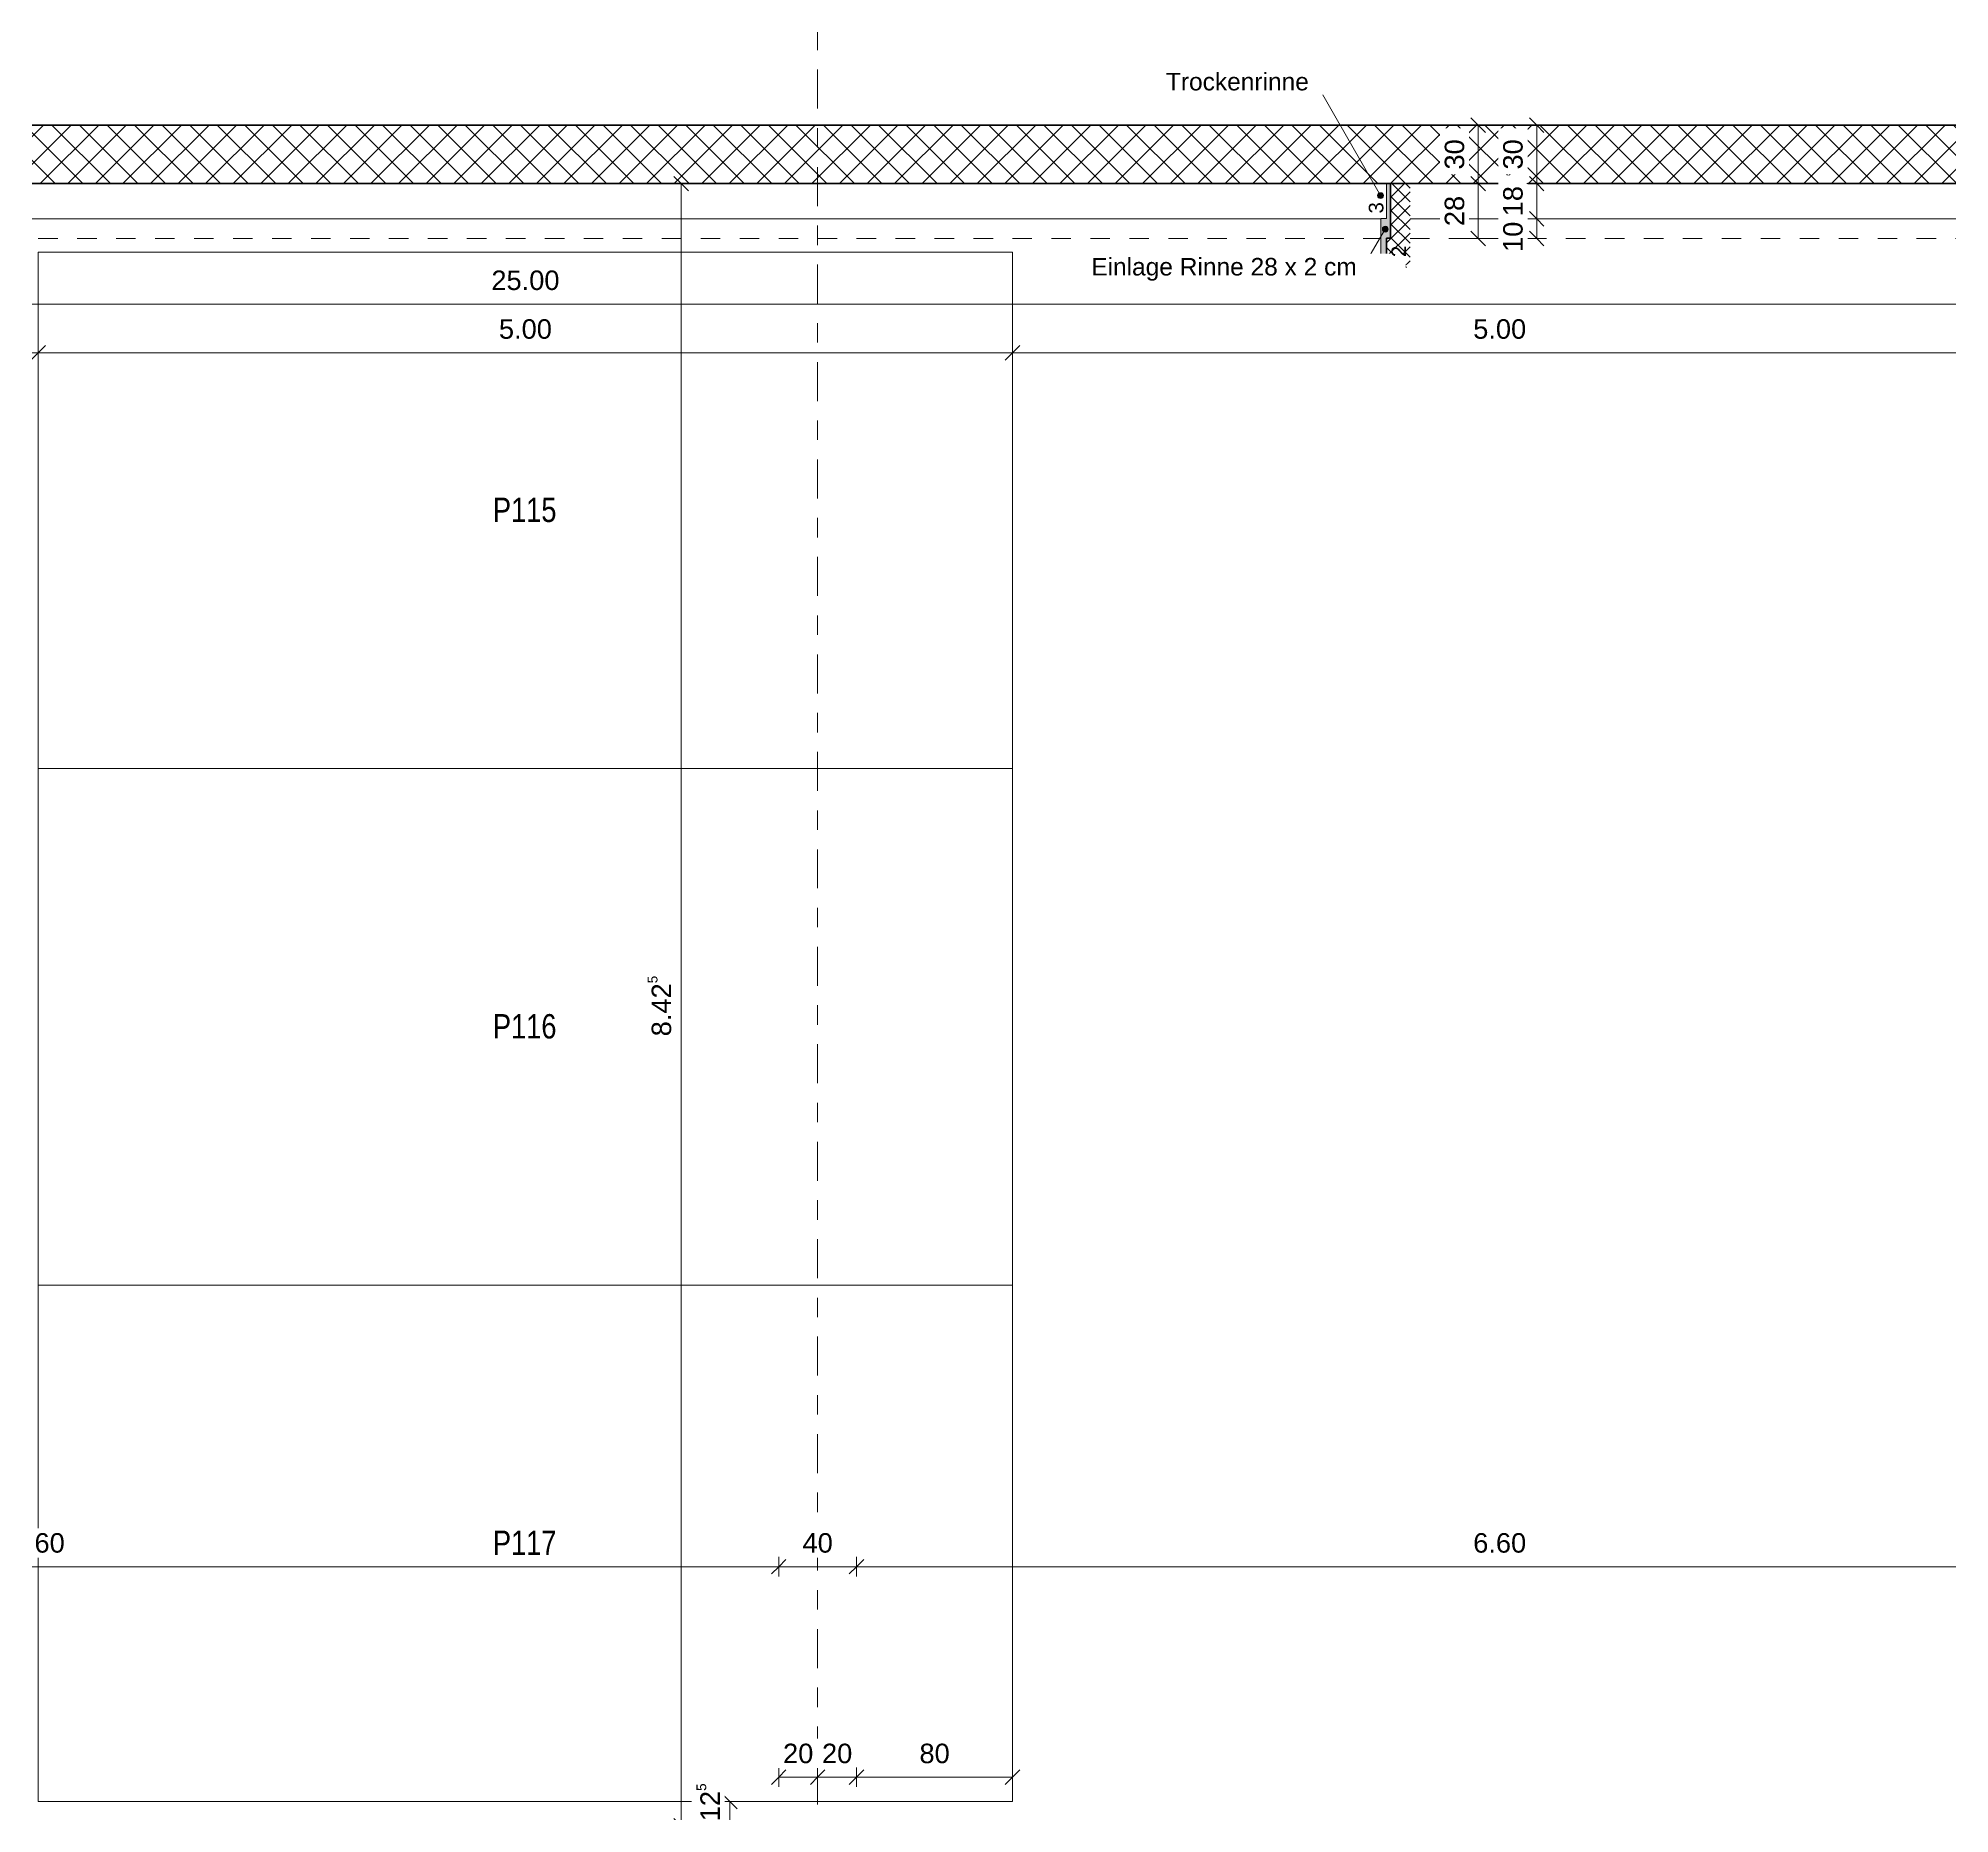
# Model space of a CAD drawing. Header units: metres. Extents: x -86 to 44, y -23 to 39.
# Drawn here: x -47.71 to -37.9, y 21.44 to 30.55 of the extents above; entities that cross this region are included whole.
import ezdxf

# ---------------------------------------------------------------- set-up
doc = ezdxf.new("R2010")
doc.units = ezdxf.units.M
doc.linetypes.add('_Rasterlinie_', pattern=[0.375, 0.2, -0.05, 0.075, -0.05])
doc.linetypes.add('Gestrichelt', pattern=[0.1, 0.05, -0.05])
for name, color, linetype, lineweight in [('A-____-____-DIMS', 7, 'Continuous', 5), ('A-____-____-DIMS-50', 7, 'Continuous', 5), ('A-DETL-GENF-OTLN', 7, 'Continuous', 9), ('A-FLOR-____-OTLN', 7, 'Continuous', 9), ('A-WALL-____-MCUT', 7, 'Continuous', 35), ('A-WALL-____-PATT', 7, 'Continuous', 35), ('C-PRKG-____-IDEN', 7, 'Continuous', 5), ('C-PRKG-____-OTLN', 7, 'Continuous', 9), ('S-GRID-____-OTLN', 7, 'Continuous', 5), ('Text', 7, 'Continuous', 5)]:
    doc.layers.add(name, color=color, linetype=linetype, lineweight=lineweight)
doc.layers.add('A-DETL-____-OTLN', color=5, linetype='Continuous', lineweight=9, true_color=0x0000ff)
doc.styles.add('Arial', font='arial.ttf', dxfattribs={"height": 0.09})
doc.styles.add('Arial_1', font='arial.ttf', dxfattribs={"height": 0.1})
doc.styles.add('Arial_2', font='arial.ttf', dxfattribs={"height": 0.075})
doc.styles.add('Arial_3', font='arial.ttf', dxfattribs={"width": 0.8, "height": 0.125})
doc.dimstyles.new('SUB_Rohbau_fein_3', dxfattribs={"dimscale": 0.3048, "dimtxt": 0.102026, "dimasz": 0.246063, "dimexe": 0.164042, "dimexo": 0.0625, "dimgap": 0.123031, "dimtad": 1, "dimdec": 1, "dimlfac": 100, "dimrnd": 0.5, "dimdsep": 46, "dimtxsty": 'Arial_1', "dimblk1": 'OBLIQUE', "dimblk2": 'OBLIQUE', "dimsah": 1, "dimcen": 0.09, "dimazin": 0, "dimtfac": 1, "dimtdec": 4, "dimtix": 1, "dimtmove": 2, "dimatfit": 3, "dimfxl": 0.164042, "dimfxlon": 1, "dimtvp": 1, "dimtfill": 1, "dimtolj": 1, "dimtzin": 0, "dimarcsym": 2})
doc.dimstyles.new('SUB_Rohbau_fein_6', dxfattribs={"dimscale": 0.3048, "dimtxt": 0.102026, "dimasz": 0.246063, "dimexe": 0.164042, "dimexo": 0.0625, "dimgap": 0.123031, "dimtad": 1, "dimdec": 1, "dimlfac": 100, "dimrnd": 0.5, "dimdsep": 46, "dimtxsty": 'Arial_1', "dimblk1": 'OBLIQUE', "dimblk2": 'OBLIQUE', "dimsah": 1, "dimcen": 0.09, "dimazin": 0, "dimtfac": 1, "dimtdec": 4, "dimtix": 1, "dimtmove": 0, "dimatfit": 3, "dimfxl": 0.164042, "dimfxlon": 1, "dimtvp": 1, "dimtfill": 1, "dimtolj": 1, "dimtzin": 0, "dimarcsym": 2})
doc.dimstyles.new('SUB_Rohbau_fein_7', dxfattribs={"dimscale": 0.3048, "dimtxt": 0.102026, "dimasz": 0.246063, "dimexe": 0.164042, "dimexo": 0.0625, "dimgap": 0.123031, "dimtad": 1, "dimrnd": 0.005, "dimzin": 0, "dimdsep": 46, "dimtxsty": 'Arial_1', "dimblk1": 'OBLIQUE', "dimblk2": 'OBLIQUE', "dimsah": 1, "dimcen": 0.09, "dimazin": 0, "dimtfac": 1, "dimtdec": 4, "dimtix": 1, "dimtmove": 0, "dimatfit": 3, "dimfxl": 0.164042, "dimfxlon": 1, "dimtvp": 1, "dimtfill": 1, "dimtolj": 1, "dimtzin": 0, "dimarcsym": 2})
doc.dimstyles.new('SUB_Rohbau_fein_8', dxfattribs={"dimscale": 0.3048, "dimtxt": 0.102026, "dimasz": 0.246063, "dimexe": 0.164042, "dimexo": 0.0625, "dimgap": 0.123031, "dimtad": 1, "dimdec": 1, "dimlfac": 100, "dimrnd": 0.5, "dimdsep": 46, "dimtxsty": 'Arial_1', "dimblk1": 'OBLIQUE', "dimblk2": 'OBLIQUE', "dimsah": 1, "dimcen": 0.09, "dimazin": 0, "dimtfac": 1, "dimtdec": 4, "dimtix": 1, "dimtmove": 0, "dimatfit": 3, "dimfxl": 0.164042, "dimfxlon": 1, "dimtvp": 1, "dimtfill": 1, "dimtolj": 1, "dimtzin": 0, "dimarcsym": 2})

# ---------------------------------------------------------------- blocks, each defined once
blk = doc.blocks.new('PP_Parkplatz - 2650 x 5000-V53--01_UG_OK_FFB_AF')
at = {"layer": 'C-PRKG-____-OTLN', "color": 253, "true_color": 0x999999}
for p, q in [((-47.708, 24.151), (-47.708, 21.5016)), ((-42.708, 24.151), (-47.708, 24.151)), ((-42.708, 24.151), (-47.708, 24.151)), ((-47.708, 24.151), (-47.708, 21.5016)), ((-47.708, 21.5016), (-47.708, 24.151)), ((-47.708, 24.151), (-42.708, 24.151)), ((-47.708, 24.151), (-47.708, 24.151)), ((-42.708, 24.151), (-42.708, 21.5016)), ((-42.708, 21.5016), (-42.708, 24.151)), ((-42.708, 24.151), (-42.708, 21.5016)), ((-42.708, 24.151), (-42.708, 24.151)), ((-42.708, 21.5016), (-47.708, 21.5016)), ((-47.708, 21.5016), (-42.708, 21.5016)), ((-42.708, 21.5016), (-47.708, 21.5016)), ((-47.708, 21.5016), (-47.708, 21.5016)), ((-42.708, 21.5016), (-42.708, 21.5016))]:
    blk.add_line(p, q, dxfattribs=at)
blk = doc.blocks.new('PP_Parkplatz - 2650 x 5000-V54--01_UG_OK_FFB_AF')
at = {"layer": 'C-PRKG-____-OTLN', "color": 253, "true_color": 0x999999}
for p, q in [((-47.708, 29.4499), (-47.708, 26.8005)), ((-42.708, 29.4499), (-47.708, 29.4499)), ((-42.708, 29.4499), (-47.708, 29.4499)), ((-47.708, 29.4499), (-47.708, 26.8005)), ((-47.708, 26.8005), (-47.708, 29.4499)), ((-47.708, 29.4499), (-42.708, 29.4499)), ((-47.708, 29.4499), (-47.708, 29.4499)), ((-42.708, 29.4499), (-42.708, 26.8005)), ((-42.708, 26.8005), (-42.708, 29.4499)), ((-42.708, 29.4499), (-42.708, 26.8005)), ((-42.708, 29.4499), (-42.708, 29.4499)), ((-42.708, 26.8005), (-47.708, 26.8005)), ((-47.708, 26.8005), (-42.708, 26.8005)), ((-42.708, 26.8005), (-47.708, 26.8005)), ((-47.708, 26.8005), (-47.708, 26.8005)), ((-42.708, 26.8005), (-42.708, 26.8005))]:
    blk.add_line(p, q, dxfattribs=at)
blk = doc.blocks.new('DIMBLOCK910--01_UG_OK_FFB_AF')
at = {"layer": 'A-____-____-DIMS-50'}
for p, q in [((-44.158, 21.5016), (-44.208, 21.5016)), ((-44.158, 21.5016), (-44.1955, 21.5391)), ((-44.158, 21.5016), (-44.158, 21.3766)), ((-44.158, 21.5016), (-44.1205, 21.4641)), ((-44.158, 21.5016), (-44.108, 21.5016)), ((-44.158, 21.3766), (-44.1955, 21.4141)), ((-44.158, 21.3766), (-44.208, 21.3766)), ((-44.158, 21.3766), (-44.1205, 21.3391)), ((-44.158, 21.3766), (-44.108, 21.3766))]:
    blk.add_line(p, q, dxfattribs=at)
at = {"layer": 'A-____-____-DIMS-50', "color": 0, "insert": (-44.33, 21.4006), "char_height": 0.1, "width": 0.248525, "attachment_point": 1, "rotation": 90, "line_spacing_factor": 0.941778, "style": 'Arial_1', "bg_fill": 3, "box_fill_scale": 1.25, "bg_fill_color": 256, "bg_fill_true_color": 13158600, "bg_fill_transparency": 0}
blk.add_mtext('12\\A2\\H0.5x;\\S5^  ;\\H2x;', dxfattribs=at)
blk = doc.blocks.new('_Oblique')
at = {"color": 0, "linetype": 'ByBlock', "lineweight": -2}
blk.add_line((-0.5, -0.5), (0.5, 0.5), dxfattribs=at)
blk = doc.blocks.new('DIMBLOCK914--01_UG_OK_FFB_AF')
at = {"layer": 'A-____-____-DIMS-50'}
for p, q in [((-43.908, 21.6266), (-43.9455, 21.5891)), ((-43.908, 21.6266), (-43.908, 21.6766)), ((-43.908, 21.6266), (-43.8705, 21.6641)), ((-43.908, 21.6266), (-43.708, 21.6266)), ((-43.908, 21.6266), (-43.908, 21.5766)), ((-43.708, 21.6266), (-43.7455, 21.5891)), ((-43.708, 21.6266), (-43.708, 21.6766)), ((-43.708, 21.6266), (-43.6705, 21.6641)), ((-43.708, 21.6266), (-43.708, 21.5766))]:
    blk.add_line(p, q, dxfattribs=at)
at = {"layer": 'A-____-____-DIMS-50', "color": 0, "insert": (-43.8856, 21.7986), "char_height": 0.1, "width": 0.186088, "attachment_point": 1, "line_spacing_factor": 0.941778, "style": 'Arial_1', "bg_fill": 3, "box_fill_scale": 1.25, "bg_fill_color": 256, "bg_fill_true_color": 13158600, "bg_fill_transparency": 0}
blk.add_mtext('20', dxfattribs=at)
blk = doc.blocks.new('DIMBLOCK915--01_UG_OK_FFB_AF')
at = {"layer": 'A-____-____-DIMS-50'}
for p, q in [((-43.708, 21.6266), (-43.7455, 21.5891)), ((-43.708, 21.6266), (-43.708, 21.6766)), ((-43.708, 21.6266), (-43.6705, 21.6641)), ((-43.708, 21.6266), (-43.508, 21.6266)), ((-43.708, 21.6266), (-43.708, 21.5766)), ((-43.508, 21.6266), (-43.5455, 21.5891)), ((-43.508, 21.6266), (-43.508, 21.6766)), ((-43.508, 21.6266), (-43.4705, 21.6641)), ((-43.508, 21.6266), (-43.508, 21.5766))]:
    blk.add_line(p, q, dxfattribs=at)
at = {"layer": 'A-____-____-DIMS-50', "color": 0, "insert": (-43.6856, 21.7986), "char_height": 0.1, "width": 0.186088, "attachment_point": 1, "line_spacing_factor": 0.941778, "style": 'Arial_1', "bg_fill": 3, "box_fill_scale": 1.25, "bg_fill_color": 256, "bg_fill_true_color": 13158600, "bg_fill_transparency": 0}
blk.add_mtext('20', dxfattribs=at)
blk = doc.blocks.new('DIMBLOCK916--01_UG_OK_FFB_AF')
at = {"layer": 'A-____-____-DIMS-50'}
for p, q in [((-43.508, 21.6266), (-43.5455, 21.5891)), ((-43.508, 21.6266), (-43.508, 21.6766)), ((-43.508, 21.6266), (-43.4705, 21.6641)), ((-43.508, 21.6266), (-42.708, 21.6266)), ((-43.508, 21.6266), (-43.508, 21.5766)), ((-42.708, 21.6266), (-42.7455, 21.5891)), ((-42.708, 21.6266), (-42.708, 21.6766)), ((-42.708, 21.6266), (-42.6705, 21.6641)), ((-42.708, 21.6266), (-42.708, 21.5766))]:
    blk.add_line(p, q, dxfattribs=at)
at = {"layer": 'A-____-____-DIMS-50', "color": 0, "insert": (-43.1856, 21.7986), "char_height": 0.1, "width": 0.186088, "attachment_point": 1, "line_spacing_factor": 0.941778, "style": 'Arial_1', "bg_fill": 3, "box_fill_scale": 1.25, "bg_fill_color": 256, "bg_fill_true_color": 13158600, "bg_fill_transparency": 0}
blk.add_mtext('80', dxfattribs=at)
blk = doc.blocks.new('DIMBLOCK1004--01_UG_OK_FFB_AF')
at = {"layer": 'A-____-____-DIMS-50'}
for p, q in [((-44.408, 29.8016), (-44.4455, 29.8391)), ((-44.408, 29.8016), (-44.458, 29.8016)), ((-44.408, 21.3766), (-44.408, 29.8016)), ((-44.408, 29.8016), (-44.3705, 29.7641)), ((-44.408, 29.8016), (-44.358, 29.8016)), ((-44.408, 21.3766), (-44.4455, 21.4141)), ((-44.408, 21.3766), (-44.458, 21.3766)), ((-44.408, 21.3766), (-44.3705, 21.3391)), ((-44.408, 21.3766), (-44.358, 21.3766))]:
    blk.add_line(p, q, dxfattribs=at)
at = {"layer": 'A-____-____-DIMS-50', "color": 0, "insert": (-44.58, 25.4274), "char_height": 0.1, "width": 0.388091, "attachment_point": 1, "rotation": 90, "line_spacing_factor": 0.941778, "style": 'Arial_1', "bg_fill": 3, "box_fill_scale": 1.25, "bg_fill_color": 256, "bg_fill_true_color": 13158600, "bg_fill_transparency": 0}
blk.add_mtext('8.42\\A2\\H0.5x;\\S5^  ;\\H2x;', dxfattribs=at)
blk = doc.blocks.new('DIMBLOCK1094--01_UG_OK_FFB_AF')
at = {"layer": 'A-____-____-DIMS-50'}
for p, q in [((-57.708, 29.184), (-57.708, 29.234)), ((-32.708, 29.184), (-32.708, 29.234)), ((-57.708, 29.184), (-57.7455, 29.1465)), ((-57.708, 29.184), (-57.6705, 29.2215)), ((-57.708, 29.184), (-32.708, 29.184)), ((-57.708, 29.184), (-57.708, 29.134)), ((-32.708, 29.184), (-32.7455, 29.1465)), ((-32.708, 29.184), (-32.6705, 29.2215)), ((-32.708, 29.184), (-32.708, 29.134))]:
    blk.add_line(p, q, dxfattribs=at)
at = {"layer": 'A-____-____-DIMS-50', "color": 0, "insert": (-45.3825, 29.356), "char_height": 0.1, "width": 0.418697, "attachment_point": 1, "line_spacing_factor": 0.941778, "style": 'Arial_1', "bg_fill": 3, "box_fill_scale": 1.25, "bg_fill_color": 256, "bg_fill_true_color": 13158600, "bg_fill_transparency": 0}
blk.add_mtext('25.00', dxfattribs=at)
blk = doc.blocks.new('DIMBLOCK1096--01_UG_OK_FFB_AF')
at = {"layer": 'A-____-____-DIMS-50'}
for p, q in [((-52.708, 28.934), (-52.708, 28.984)), ((-52.708, 28.934), (-52.6705, 28.9715)), ((-47.708, 28.934), (-47.708, 28.984)), ((-47.708, 28.934), (-47.6705, 28.9715)), ((-52.708, 28.934), (-52.7455, 28.8965)), ((-52.708, 28.934), (-47.708, 28.934)), ((-52.708, 28.934), (-52.708, 28.884)), ((-47.708, 28.934), (-47.7455, 28.8965)), ((-47.708, 28.934), (-47.708, 28.884))]:
    blk.add_line(p, q, dxfattribs=at)
at = {"layer": 'A-____-____-DIMS-50', "color": 0, "insert": (-50.3437, 29.106), "char_height": 0.1, "width": 0.325653, "attachment_point": 1, "line_spacing_factor": 0.941778, "style": 'Arial_1', "bg_fill": 3, "box_fill_scale": 1.25, "bg_fill_color": 256, "bg_fill_true_color": 13158600, "bg_fill_transparency": 0}
blk.add_mtext('5.00', dxfattribs=at)
blk = doc.blocks.new('DIMBLOCK1097--01_UG_OK_FFB_AF')
at = {"layer": 'A-____-____-DIMS-50'}
for p, q in [((-47.708, 28.934), (-47.708, 28.984)), ((-47.708, 28.934), (-47.6705, 28.9715)), ((-42.708, 28.934), (-42.708, 28.984)), ((-42.708, 28.934), (-42.6705, 28.9715)), ((-47.708, 28.934), (-47.7455, 28.8965)), ((-47.708, 28.934), (-42.708, 28.934)), ((-47.708, 28.934), (-47.708, 28.884)), ((-42.708, 28.934), (-42.7455, 28.8965)), ((-42.708, 28.934), (-42.708, 28.884))]:
    blk.add_line(p, q, dxfattribs=at)
at = {"layer": 'A-____-____-DIMS-50', "color": 0, "insert": (-45.3437, 29.106), "char_height": 0.1, "width": 0.325653, "attachment_point": 1, "line_spacing_factor": 0.941778, "style": 'Arial_1', "bg_fill": 3, "box_fill_scale": 1.25, "bg_fill_color": 256, "bg_fill_true_color": 13158600, "bg_fill_transparency": 0}
blk.add_mtext('5.00', dxfattribs=at)
blk = doc.blocks.new('DIMBLOCK1098--01_UG_OK_FFB_AF')
at = {"layer": 'A-____-____-DIMS-50'}
for p, q in [((-42.708, 28.934), (-42.708, 28.984)), ((-42.708, 28.934), (-42.6705, 28.9715)), ((-37.708, 28.934), (-37.708, 28.984)), ((-37.708, 28.934), (-37.6705, 28.9715)), ((-42.708, 28.934), (-42.7455, 28.8965)), ((-42.708, 28.934), (-37.708, 28.934)), ((-42.708, 28.934), (-42.708, 28.884)), ((-37.708, 28.934), (-37.7455, 28.8965)), ((-37.708, 28.934), (-37.708, 28.884))]:
    blk.add_line(p, q, dxfattribs=at)
at = {"layer": 'A-____-____-DIMS-50', "color": 0, "insert": (-40.3437, 29.106), "char_height": 0.1, "width": 0.325653, "attachment_point": 1, "line_spacing_factor": 0.941778, "style": 'Arial_1', "bg_fill": 3, "box_fill_scale": 1.25, "bg_fill_color": 256, "bg_fill_true_color": 13158600, "bg_fill_transparency": 0}
blk.add_mtext('5.00', dxfattribs=at)
blk = doc.blocks.new('DIMBLOCK1430--01_UG_OK_FFB_AF')
at = {"layer": 'A-____-____-DIMS-50'}
for p, q in [((-51.508, 22.7066), (-51.5455, 22.6691)), ((-51.508, 22.7066), (-51.508, 22.7566)), ((-51.508, 22.7066), (-51.4705, 22.7441)), ((-51.508, 22.7066), (-43.908, 22.7066)), ((-51.508, 22.7066), (-51.508, 22.6566)), ((-43.908, 22.7066), (-43.9455, 22.6691)), ((-43.908, 22.7066), (-43.908, 22.7566)), ((-43.908, 22.7066), (-43.8705, 22.7441)), ((-43.908, 22.7066), (-43.908, 22.6566))]:
    blk.add_line(p, q, dxfattribs=at)
at = {"layer": 'A-____-____-DIMS-50', "color": 0, "insert": (-47.8437, 22.8786), "char_height": 0.1, "width": 0.325653, "attachment_point": 1, "line_spacing_factor": 0.941778, "style": 'Arial_1', "bg_fill": 3, "box_fill_scale": 1.25, "bg_fill_color": 256, "bg_fill_true_color": 13158600, "bg_fill_transparency": 0}
blk.add_mtext('7.60', dxfattribs=at)
blk = doc.blocks.new('DIMBLOCK1431--01_UG_OK_FFB_AF')
at = {"layer": 'A-____-____-DIMS-50'}
for p, q in [((-43.908, 22.7066), (-43.9455, 22.6691)), ((-43.908, 22.7066), (-43.908, 22.7566)), ((-43.908, 22.7066), (-43.8705, 22.7441)), ((-43.908, 22.7066), (-43.508, 22.7066)), ((-43.908, 22.7066), (-43.908, 22.6566)), ((-43.508, 22.7066), (-43.5455, 22.6691)), ((-43.508, 22.7066), (-43.508, 22.7566)), ((-43.508, 22.7066), (-43.4705, 22.7441)), ((-43.508, 22.7066), (-43.508, 22.6566))]:
    blk.add_line(p, q, dxfattribs=at)
at = {"layer": 'A-____-____-DIMS-50', "color": 0, "insert": (-43.7856, 22.8786), "char_height": 0.1, "width": 0.186088, "attachment_point": 1, "line_spacing_factor": 0.941778, "style": 'Arial_1', "bg_fill": 3, "box_fill_scale": 1.25, "bg_fill_color": 256, "bg_fill_true_color": 13158600, "bg_fill_transparency": 0}
blk.add_mtext('40', dxfattribs=at)
blk = doc.blocks.new('DIMBLOCK1432--01_UG_OK_FFB_AF')
at = {"layer": 'A-____-____-DIMS-50'}
for p, q in [((-43.508, 22.7066), (-43.5455, 22.6691)), ((-43.508, 22.7066), (-43.508, 22.7566)), ((-43.508, 22.7066), (-43.4705, 22.7441)), ((-43.508, 22.7066), (-36.908, 22.7066)), ((-43.508, 22.7066), (-43.508, 22.6566)), ((-36.908, 22.7066), (-36.9455, 22.6691)), ((-36.908, 22.7066), (-36.908, 22.7566)), ((-36.908, 22.7066), (-36.8705, 22.7441)), ((-36.908, 22.7066), (-36.908, 22.6566))]:
    blk.add_line(p, q, dxfattribs=at)
at = {"layer": 'A-____-____-DIMS-50', "color": 0, "insert": (-40.3437, 22.8786), "char_height": 0.1, "width": 0.325653, "attachment_point": 1, "line_spacing_factor": 0.941778, "style": 'Arial_1', "bg_fill": 3, "box_fill_scale": 1.25, "bg_fill_color": 256, "bg_fill_true_color": 13158600, "bg_fill_transparency": 0}
blk.add_mtext('6.60', dxfattribs=at)
blk = doc.blocks.new('DIMBLOCK1959--01_UG_OK_FFB_AF')
at = {"layer": 'A-____-____-DIMS-50'}
for p, q in [((-40.018, 29.6216), (-40.0555, 29.6591)), ((-40.018, 29.6216), (-40.068, 29.6216)), ((-40.018, 29.5209), (-40.0555, 29.5584)), ((-40.018, 29.5209), (-40.018, 29.6216)), ((-40.018, 29.6216), (-39.9805, 29.5841)), ((-40.018, 29.6216), (-39.968, 29.6216)), ((-40.018, 29.5209), (-40.068, 29.5209)), ((-40.018, 29.5209), (-39.9805, 29.4834)), ((-40.018, 29.5209), (-39.968, 29.5209))]:
    blk.add_line(p, q, dxfattribs=at)
at = {"layer": 'A-____-____-DIMS-50', "color": 0, "insert": (-40.19, 29.4512), "char_height": 0.1, "width": 0.186088, "attachment_point": 1, "rotation": 90, "line_spacing_factor": 0.941778, "style": 'Arial_1', "bg_fill": 3, "box_fill_scale": 1.25, "bg_fill_color": 256, "bg_fill_true_color": 13158600, "bg_fill_transparency": 0}
blk.add_mtext('10', dxfattribs=at)
blk = doc.blocks.new('DIMBLOCK1960--01_UG_OK_FFB_AF')
at = {"layer": 'A-____-____-DIMS-50'}
for p, q in [((-40.018, 29.8016), (-40.0555, 29.8391)), ((-40.018, 29.8016), (-40.068, 29.8016)), ((-40.018, 29.6216), (-40.018, 29.8016)), ((-40.018, 29.8016), (-39.9805, 29.7641)), ((-40.018, 29.8016), (-39.968, 29.8016)), ((-40.018, 29.6216), (-40.0555, 29.6591)), ((-40.018, 29.6216), (-40.068, 29.6216)), ((-40.018, 29.6216), (-39.9805, 29.5841)), ((-40.018, 29.6216), (-39.968, 29.6216))]:
    blk.add_line(p, q, dxfattribs=at)
at = {"layer": 'A-____-____-DIMS-50', "color": 0, "insert": (-40.19, 29.634), "char_height": 0.1, "width": 0.186088, "attachment_point": 1, "rotation": 90, "line_spacing_factor": 0.941778, "style": 'Arial_1', "bg_fill": 3, "box_fill_scale": 1.25, "bg_fill_color": 256, "bg_fill_true_color": 13158600, "bg_fill_transparency": 0}
blk.add_mtext('18', dxfattribs=at)
blk = doc.blocks.new('DIMBLOCK1961--01_UG_OK_FFB_AF')
at = {"layer": 'A-____-____-DIMS-50'}
for p, q in [((-40.018, 30.1016), (-40.0555, 30.1391)), ((-40.018, 30.1016), (-40.068, 30.1016)), ((-40.018, 29.8016), (-40.018, 30.1016)), ((-40.018, 30.1016), (-39.9805, 30.0641)), ((-40.018, 30.1016), (-39.968, 30.1016)), ((-40.018, 29.8016), (-40.0555, 29.8391)), ((-40.018, 29.8016), (-40.068, 29.8016)), ((-40.018, 29.8016), (-39.9805, 29.7641)), ((-40.018, 29.8016), (-39.968, 29.8016))]:
    blk.add_line(p, q, dxfattribs=at)
at = {"layer": 'A-____-____-DIMS-50', "color": 0, "insert": (-40.19, 29.874), "char_height": 0.1, "width": 0.186088, "attachment_point": 1, "rotation": 90, "line_spacing_factor": 0.941778, "style": 'Arial_1', "bg_fill": 3, "box_fill_scale": 1.25, "bg_fill_color": 256, "bg_fill_true_color": 13158600, "bg_fill_transparency": 0}
blk.add_mtext('30', dxfattribs=at)
blk = doc.blocks.new('DIMBLOCK1975--01_UG_OK_FFB_AF')
at = {"layer": 'A-____-____-DIMS-50'}
for p, q in [((-40.318, 29.8016), (-40.3555, 29.8391)), ((-40.318, 29.8016), (-40.368, 29.8016)), ((-40.318, 29.5209), (-40.318, 29.8016)), ((-40.318, 29.8016), (-40.2805, 29.7641)), ((-40.318, 29.8016), (-40.268, 29.8016)), ((-40.318, 29.5209), (-40.3555, 29.5584)), ((-40.318, 29.5209), (-40.368, 29.5209)), ((-40.318, 29.5209), (-40.2805, 29.4834)), ((-40.318, 29.5209), (-40.268, 29.5209))]:
    blk.add_line(p, q, dxfattribs=at)
at = {"layer": 'A-____-____-DIMS-50', "color": 0, "insert": (-40.49, 29.5837), "char_height": 0.1, "width": 0.186088, "attachment_point": 1, "rotation": 90, "line_spacing_factor": 0.941778, "style": 'Arial_1', "bg_fill": 3, "box_fill_scale": 1.25, "bg_fill_color": 256, "bg_fill_true_color": 13158600, "bg_fill_transparency": 0}
blk.add_mtext('28', dxfattribs=at)
blk = doc.blocks.new('DIMBLOCK1976--01_UG_OK_FFB_AF')
at = {"layer": 'A-____-____-DIMS-50'}
for p, q in [((-40.318, 30.1016), (-40.3555, 30.1391)), ((-40.318, 30.1016), (-40.368, 30.1016)), ((-40.318, 29.8016), (-40.318, 30.1016)), ((-40.318, 30.1016), (-40.2805, 30.0641)), ((-40.318, 30.1016), (-40.268, 30.1016)), ((-40.318, 29.8016), (-40.3555, 29.8391)), ((-40.318, 29.8016), (-40.368, 29.8016)), ((-40.318, 29.8016), (-40.2805, 29.7641)), ((-40.318, 29.8016), (-40.268, 29.8016))]:
    blk.add_line(p, q, dxfattribs=at)
at = {"layer": 'A-____-____-DIMS-50', "color": 0, "insert": (-40.49, 29.874), "char_height": 0.1, "width": 0.186088, "attachment_point": 1, "rotation": 90, "line_spacing_factor": 0.941778, "style": 'Arial_1', "bg_fill": 3, "box_fill_scale": 1.25, "bg_fill_color": 256, "bg_fill_true_color": 13158600, "bg_fill_transparency": 0}
blk.add_mtext('30', dxfattribs=at)

msp = doc.modelspace()

# ---------------------------------------------------------------- hatches: boundary and pattern name
at = {"layer": 'A-DETL-GENF-OTLN', "true_color": 0xffffff}
msp.add_hatch(color=7, dxfattribs=at).paths.add_polyline_path([(-40.788, 29.3716), (-40.788, 29.5216), (-40.768, 29.5216), (-40.768, 29.8016), (-40.788, 29.8016), (-40.788, 29.6222), (-40.818, 29.6216), (-40.818, 29.3716)])
at = {"layer": 'A-DETL-GENF-OTLN', "true_color": 0xc0c0c0}
h = msp.add_hatch(dxfattribs=at)
h.set_pattern_fill('FP_19', color=9, style=0, pattern_type=2)
h.set_pattern_definition([(45, (0, 0), (-0.03535534, 0.03535534), []), (135, (0, 0), (-0.03535534, -0.03535534), [])])
h.paths.add_polyline_path([(-40.668, 29.3716), (-40.668, 29.8016), (-40.768, 29.8016), (-40.768, 29.5216), (-40.788, 29.5216), (-40.788, 29.3716), (-40.768, 29.3716)])
at = {"layer": 'A-WALL-____-PATT', "lineweight": 9}
h = msp.add_hatch(dxfattribs=at)
h.set_pattern_fill('FP_1', color=256, style=0, pattern_type=2)
h.set_pattern_definition([(45, (0, 0), (-0.07071068, 0.07071068), []), (135, (0, 0), (-0.07071068, -0.07071068), [])])
h.paths.add_polyline_path([(-69.9425, 29.8016), (-64.3928, 29.8016), (-64.3928, 30.1016), (-70.0159, 30.1016), (-70.0159, 29.8016)])
h.paths.add_polyline_path([(-25.493, 29.8016), (-19.538, 29.8016), (-19.538, 30.1016), (-62.1928, 30.1016), (-62.1928, 29.8016), (-25.5393, 29.8016)])
h.paths.add_polyline_path([(-15.983, 29.8016), (-15.983, 30.0517), (-16.083, 30.0517), (-16.083, 29.8016), (-15.988, 29.8016)])
h.paths.add_polyline_path([(-16.283, 29.8016), (-16.183, 29.8016), (-16.183, 30.1016), (-19.438, 30.1016), (-19.438, 29.8016), (-16.4352, 29.8016)])
at = {"layer": 'Text'}
h = msp.add_hatch(color=256, dxfattribs=at)
edge = h.paths.add_edge_path()
edge.add_arc((-40.8193, 29.7402), 0.015, 0, 360)
h = msp.add_hatch(color=256, dxfattribs=at)
edge = h.paths.add_edge_path()
edge.add_arc((-40.795, 29.5685), 0.015, 0, 360)

# ---------------------------------------------------------------- linework, layer by layer
at = {"layer": 'A-DETL-____-OTLN', "color": 7}
for p, q in [((-40.788, 29.6222), (-40.788, 29.8016)), ((-40.818, 29.3716), (-40.818, 29.6222)), ((-40.818, 29.6222), (-40.788, 29.6222))]:
    msp.add_line(p, q, dxfattribs=at)
at = {"layer": 'A-DETL-____-OTLN', "color": 7, "lineweight": 35}
for p, q in [((-40.788, 29.8016), (-40.668, 29.8016)), ((-40.768, 29.5216), (-40.768, 29.8016)), ((-40.788, 29.3716), (-40.788, 29.5216)), ((-40.788, 29.5216), (-40.768, 29.5216))]:
    msp.add_line(p, q, dxfattribs=at)
at = {"layer": 'A-DETL-____-OTLN', "color": 7, "linetype": 'Gestrichelt'}
for p, q in [((-57.708, 29.5209), (-40.818, 29.5209)), ((-40.668, 29.5209), (-32.708, 29.5209))]:
    msp.add_line(p, q, dxfattribs=at)
at = {"layer": 'A-FLOR-____-OTLN'}
for p, q in [((-40.788, 29.8009), (-57.708, 29.8009)), ((-32.708, 29.8009), (-40.668, 29.8009)), ((-40.818, 29.6216), (-57.708, 29.6216)), ((-32.708, 29.6216), (-40.668, 29.6216))]:
    msp.add_line(p, q, dxfattribs=at)
at = {"layer": 'A-WALL-____-MCUT'}
for p, q in [((-70.0159, 30.1016), (-19.538, 30.1016)), ((-40.788, 29.8016), (-57.708, 29.8016)), ((-32.708, 29.8016), (-40.668, 29.8016))]:
    msp.add_line(p, q, dxfattribs=at)
at = {"layer": 'S-GRID-____-OTLN', "color": 8, "linetype": '_Rasterlinie_', "true_color": 0x808080}
msp.add_line((-43.708, -7.8134), (-43.708, 34.9016), dxfattribs=at)
at = {"layer": 'Text'}
msp.add_line((-40.8193, 29.7402), (-41.1554, 30.3251), dxfattribs=at)
for centre in [(-40.8193, 29.7402), (-40.795, 29.5685)]:
    msp.add_circle(centre, 0.015, dxfattribs=at)

# ---------------------------------------------------------------- block references
at = {"layer": 'C-PRKG-____-OTLN', "color": 253, "true_color": 0x999999}
for name, p in [('PP_Parkplatz - 2650 x 5000-V54--01_UG_OK_FFB_AF', (0, 0)), ('PP_Parkplatz - 2650 x 5000-V53--01_UG_OK_FFB_AF', (0, 2.6495)), ('PP_Parkplatz - 2650 x 5000-V53--01_UG_OK_FFB_AF', (0, 0))]:
    msp.add_blockref(name, p, dxfattribs=at)

# ---------------------------------------------------------------- texts
at = {"layer": 'Text', "insert": (-40.8797, 29.6484), "char_height": 0.075, "width": 0.020042, "attachment_point": 1, "rotation": 90, "style": 'Arial_2'}
msp.add_mtext('3', dxfattribs=at)

# ---------------------------------------------------------------- next in the draw order: texts
at = {"layer": 'C-PRKG-____-IDEN', "char_height": 0.125, "width": 0.391223, "attachment_point": 1, "style": 'Arial_3', "bg_fill": 3, "box_fill_scale": 1.25, "bg_fill_color": 256, "bg_fill_true_color": 13158600, "bg_fill_transparency": 0}
for s, insert in [('P115', (-45.3746, 28.1907)), ('P116', (-45.3746, 25.5413)), ('P117', (-45.3746, 22.8918))]:
    msp.add_mtext(s, dxfattribs=dict(at, insert=insert))
at = {"layer": 'Text', "insert": (-41.9208, 30.3701), "char_height": 0.09, "width": 0.865822, "attachment_point": 1, "style": 'Arial', "bg_fill": 3, "box_fill_scale": 1.25, "bg_fill_color": 256, "bg_fill_true_color": 13158600, "bg_fill_transparency": 0}
msp.add_mtext('Trockenrinne', dxfattribs=at)

# ---------------------------------------------------------------- next in the draw order: dimensions: what is measured, and where the dimension line sits
at = {"layer": 'A-____-____-DIMS'}
dim = msp.add_linear_dim(base=(-40.318, 29.8016), p1=(-40.368, 29.5209), p2=(-40.368, 29.8016), angle=90, dimstyle='SUB_Rohbau_fein_8', override={"dimpost": '<>', "dimfxl": 0.280608}, dxfattribs=at)
dim.commit()
dim.dimension.update_dxf_attribs({"geometry": 'DIMBLOCK1975--01_UG_OK_FFB_AF', "text_midpoint": (-40.4066, 29.6613)})
dim = msp.add_linear_dim(base=(-43.708, 21.6266), p1=(-43.908, 21.5766), p2=(-43.708, 21.6766), dimstyle='SUB_Rohbau_fein_6', override={"dimpost": '<>', "dimfxl": 0.223607}, dxfattribs=at)
dim.commit()
dim.dimension.update_dxf_attribs({"geometry": 'DIMBLOCK914--01_UG_OK_FFB_AF', "text_midpoint": (-43.808, 21.7151)})
dim = msp.add_linear_dim(base=(-44.158, 21.3766), p1=(-44.108, 21.5016), p2=(-44.108, 21.3766), angle=90, text='\\A1;12\\Q;{\\A1;{\\H0.5x;\\S5^ ;}}', dimstyle='SUB_Rohbau_fein_3', override={"dimpost": '<>', "dimfxl": 0.125006}, dxfattribs=at)
dim.commit()
dim.dimension.update_dxf_attribs({"geometry": 'DIMBLOCK910--01_UG_OK_FFB_AF', "text_midpoint": (-44.2634, 21.5249), "dimtype": 160, "text_rotation": 90})

# ---------------------------------------------------------------- next in the draw order: dimensions: what is measured, and where the dimension line sits
dim = msp.add_linear_dim(base=(-40.318, 30.1016), p1=(-40.368, 29.8016), p2=(-40.368, 30.1016), angle=90, dimstyle='SUB_Rohbau_fein_8', override={"dimpost": '<>', "dimfxl": 0.3}, dxfattribs=at)
dim.commit()
dim.dimension.update_dxf_attribs({"geometry": 'DIMBLOCK1976--01_UG_OK_FFB_AF', "text_midpoint": (-40.4066, 29.9516)})
dim = msp.add_linear_dim(base=(-44.408, 29.8016), p1=(-44.358, 21.3766), p2=(-44.458, 29.8016), angle=90, text='\\A1;8.42\\Q;{\\A1;{\\H0.5x;\\S5^ ;}}', dimstyle='SUB_Rohbau_fein_7', override={"dimpost": '<>', "dimfxl": 8.425593}, dxfattribs=at)
dim.commit()
dim.dimension.update_dxf_attribs({"geometry": 'DIMBLOCK1004--01_UG_OK_FFB_AF', "text_midpoint": (-44.4966, 25.5891)})
dim = msp.add_linear_dim(base=(-43.508, 21.6266), p1=(-43.708, 21.6766), p2=(-43.508, 21.5766), dimstyle='SUB_Rohbau_fein_6', override={"dimpost": '<>', "dimfxl": 0.223607}, dxfattribs=at)
dim.commit()
dim.dimension.update_dxf_attribs({"geometry": 'DIMBLOCK915--01_UG_OK_FFB_AF', "text_midpoint": (-43.608, 21.7151)})

# ---------------------------------------------------------------- next in the draw order: dimensions: what is measured, and where the dimension line sits
for base, p1, p2, dimstyle, override, picture, middle in [((-32.708, 29.184), (-57.708, 29.234), (-32.708, 29.234), 'SUB_Rohbau_fein_7', {"dimpost": '<>', "dimfxl": 25}, 'DIMBLOCK1094--01_UG_OK_FFB_AF', (-45.208, 29.2725)), ((-43.908, 22.7066), (-51.508, 22.6566), (-43.908, 22.6566), 'SUB_Rohbau_fein_7', {"dimpost": '<>', "dimfxl": 7.6}, 'DIMBLOCK1430--01_UG_OK_FFB_AF', (-47.708, 22.7951)), ((-42.708, 21.6266), (-43.508, 21.5766), (-42.708, 21.5766), 'SUB_Rohbau_fein_6', {"dimpost": '<>', "dimfxl": 0.8}, 'DIMBLOCK916--01_UG_OK_FFB_AF', (-43.108, 21.7151))]:
    dim = msp.add_linear_dim(base=base, p1=p1, p2=p2, dimstyle=dimstyle, override=override, dxfattribs=at)
    dim.commit()
    dim.dimension.update_dxf_attribs({"geometry": picture, "text_midpoint": middle})

# ---------------------------------------------------------------- next in the draw order: linework, layer by layer
at = {"layer": 'Text'}
for p, q in [((-40.795, 29.5685), (-40.9089, 29.3756)), ((-40.9089, 29.3756), (-40.9397, 29.3756))]:
    msp.add_line(p, q, dxfattribs=at)

# ---------------------------------------------------------------- next in the draw order: texts
at = {"layer": 'Text', "insert": (-40.7633, 29.4246), "char_height": 0.075, "width": 0.020042, "attachment_point": 1, "rotation": 90, "style": 'Arial_2'}
msp.add_mtext('2', dxfattribs=at)

# ---------------------------------------------------------------- next in the draw order: dimensions: what is measured, and where the dimension line sits
at = {"layer": 'A-____-____-DIMS'}
dim = msp.add_linear_dim(base=(-40.018, 29.6216), p1=(-40.068, 29.5209), p2=(-40.068, 29.6216), angle=90, dimstyle='SUB_Rohbau_fein_3', override={"dimpost": '<>', "dimfxl": 0.100645}, dxfattribs=at)
dim.commit()
dim.dimension.update_dxf_attribs({"geometry": 'DIMBLOCK1959--01_UG_OK_FFB_AF', "text_midpoint": (-40.1234, 29.5443), "dimtype": 160, "text_rotation": 90})
for base, p1, p2, dimstyle, override, picture, middle in [((-47.708, 28.934), (-52.708, 28.984), (-47.708, 28.984), 'SUB_Rohbau_fein_7', {"dimpost": '<>', "dimfxl": 5}, 'DIMBLOCK1096--01_UG_OK_FFB_AF', (-50.208, 29.0225)), ((-43.508, 22.7066), (-43.908, 22.6566), (-43.508, 22.6566), 'SUB_Rohbau_fein_8', {"dimpost": '<>', "dimfxl": 0.4}, 'DIMBLOCK1431--01_UG_OK_FFB_AF', (-43.708, 22.7951))]:
    dim = msp.add_linear_dim(base=base, p1=p1, p2=p2, dimstyle=dimstyle, override=override, dxfattribs=at)
    dim.commit()
    dim.dimension.update_dxf_attribs({"geometry": picture, "text_midpoint": middle})

# ---------------------------------------------------------------- next in the draw order: texts
at = {"layer": 'Text', "insert": (-42.3041, 29.4206), "char_height": 0.09, "width": 1.59135, "attachment_point": 1, "style": 'Arial', "bg_fill": 3, "box_fill_scale": 1.25, "bg_fill_color": 256, "bg_fill_true_color": 13158600, "bg_fill_transparency": 0}
msp.add_mtext('Einlage Rinne 28 x 2 cm', dxfattribs=at)

# ---------------------------------------------------------------- next in the draw order: dimensions: what is measured, and where the dimension line sits
at = {"layer": 'A-____-____-DIMS'}
dim = msp.add_linear_dim(base=(-40.018, 29.8016), p1=(-40.068, 29.6216), p2=(-40.068, 29.8016), angle=90, dimstyle='SUB_Rohbau_fein_8', override={"dimpost": '<>', "dimfxl": 0.179963}, dxfattribs=at)
dim.commit()
dim.dimension.update_dxf_attribs({"geometry": 'DIMBLOCK1960--01_UG_OK_FFB_AF', "text_midpoint": (-40.1066, 29.7116)})
for base, p1, p2, override, picture, middle in [((-42.708, 28.934), (-47.708, 28.984), (-42.708, 28.984), {"dimpost": '<>', "dimfxl": 5}, 'DIMBLOCK1097--01_UG_OK_FFB_AF', (-45.208, 29.0225)), ((-36.908, 22.7066), (-43.508, 22.6566), (-36.908, 22.6566), {"dimpost": '<>', "dimfxl": 6.6}, 'DIMBLOCK1432--01_UG_OK_FFB_AF', (-40.208, 22.7951))]:
    dim = msp.add_linear_dim(base=base, p1=p1, p2=p2, dimstyle='SUB_Rohbau_fein_7', override=override, dxfattribs=at)
    dim.commit()
    dim.dimension.update_dxf_attribs({"geometry": picture, "text_midpoint": middle})

# ---------------------------------------------------------------- next in the draw order: dimensions: what is measured, and where the dimension line sits
dim = msp.add_linear_dim(base=(-40.018, 30.1016), p1=(-40.068, 29.8016), p2=(-40.068, 30.1016), angle=90, dimstyle='SUB_Rohbau_fein_8', override={"dimpost": '<>', "dimfxl": 0.3}, dxfattribs=at)
dim.commit()
dim.dimension.update_dxf_attribs({"geometry": 'DIMBLOCK1961--01_UG_OK_FFB_AF', "text_midpoint": (-40.1066, 29.9516)})
dim = msp.add_linear_dim(base=(-37.708, 28.934), p1=(-42.708, 28.984), p2=(-37.708, 28.984), dimstyle='SUB_Rohbau_fein_7', override={"dimpost": '<>', "dimfxl": 5}, dxfattribs=at)
dim.commit()
dim.dimension.update_dxf_attribs({"geometry": 'DIMBLOCK1098--01_UG_OK_FFB_AF', "text_midpoint": (-40.208, 29.0225)})

doc.saveas('drawing.dxf')
